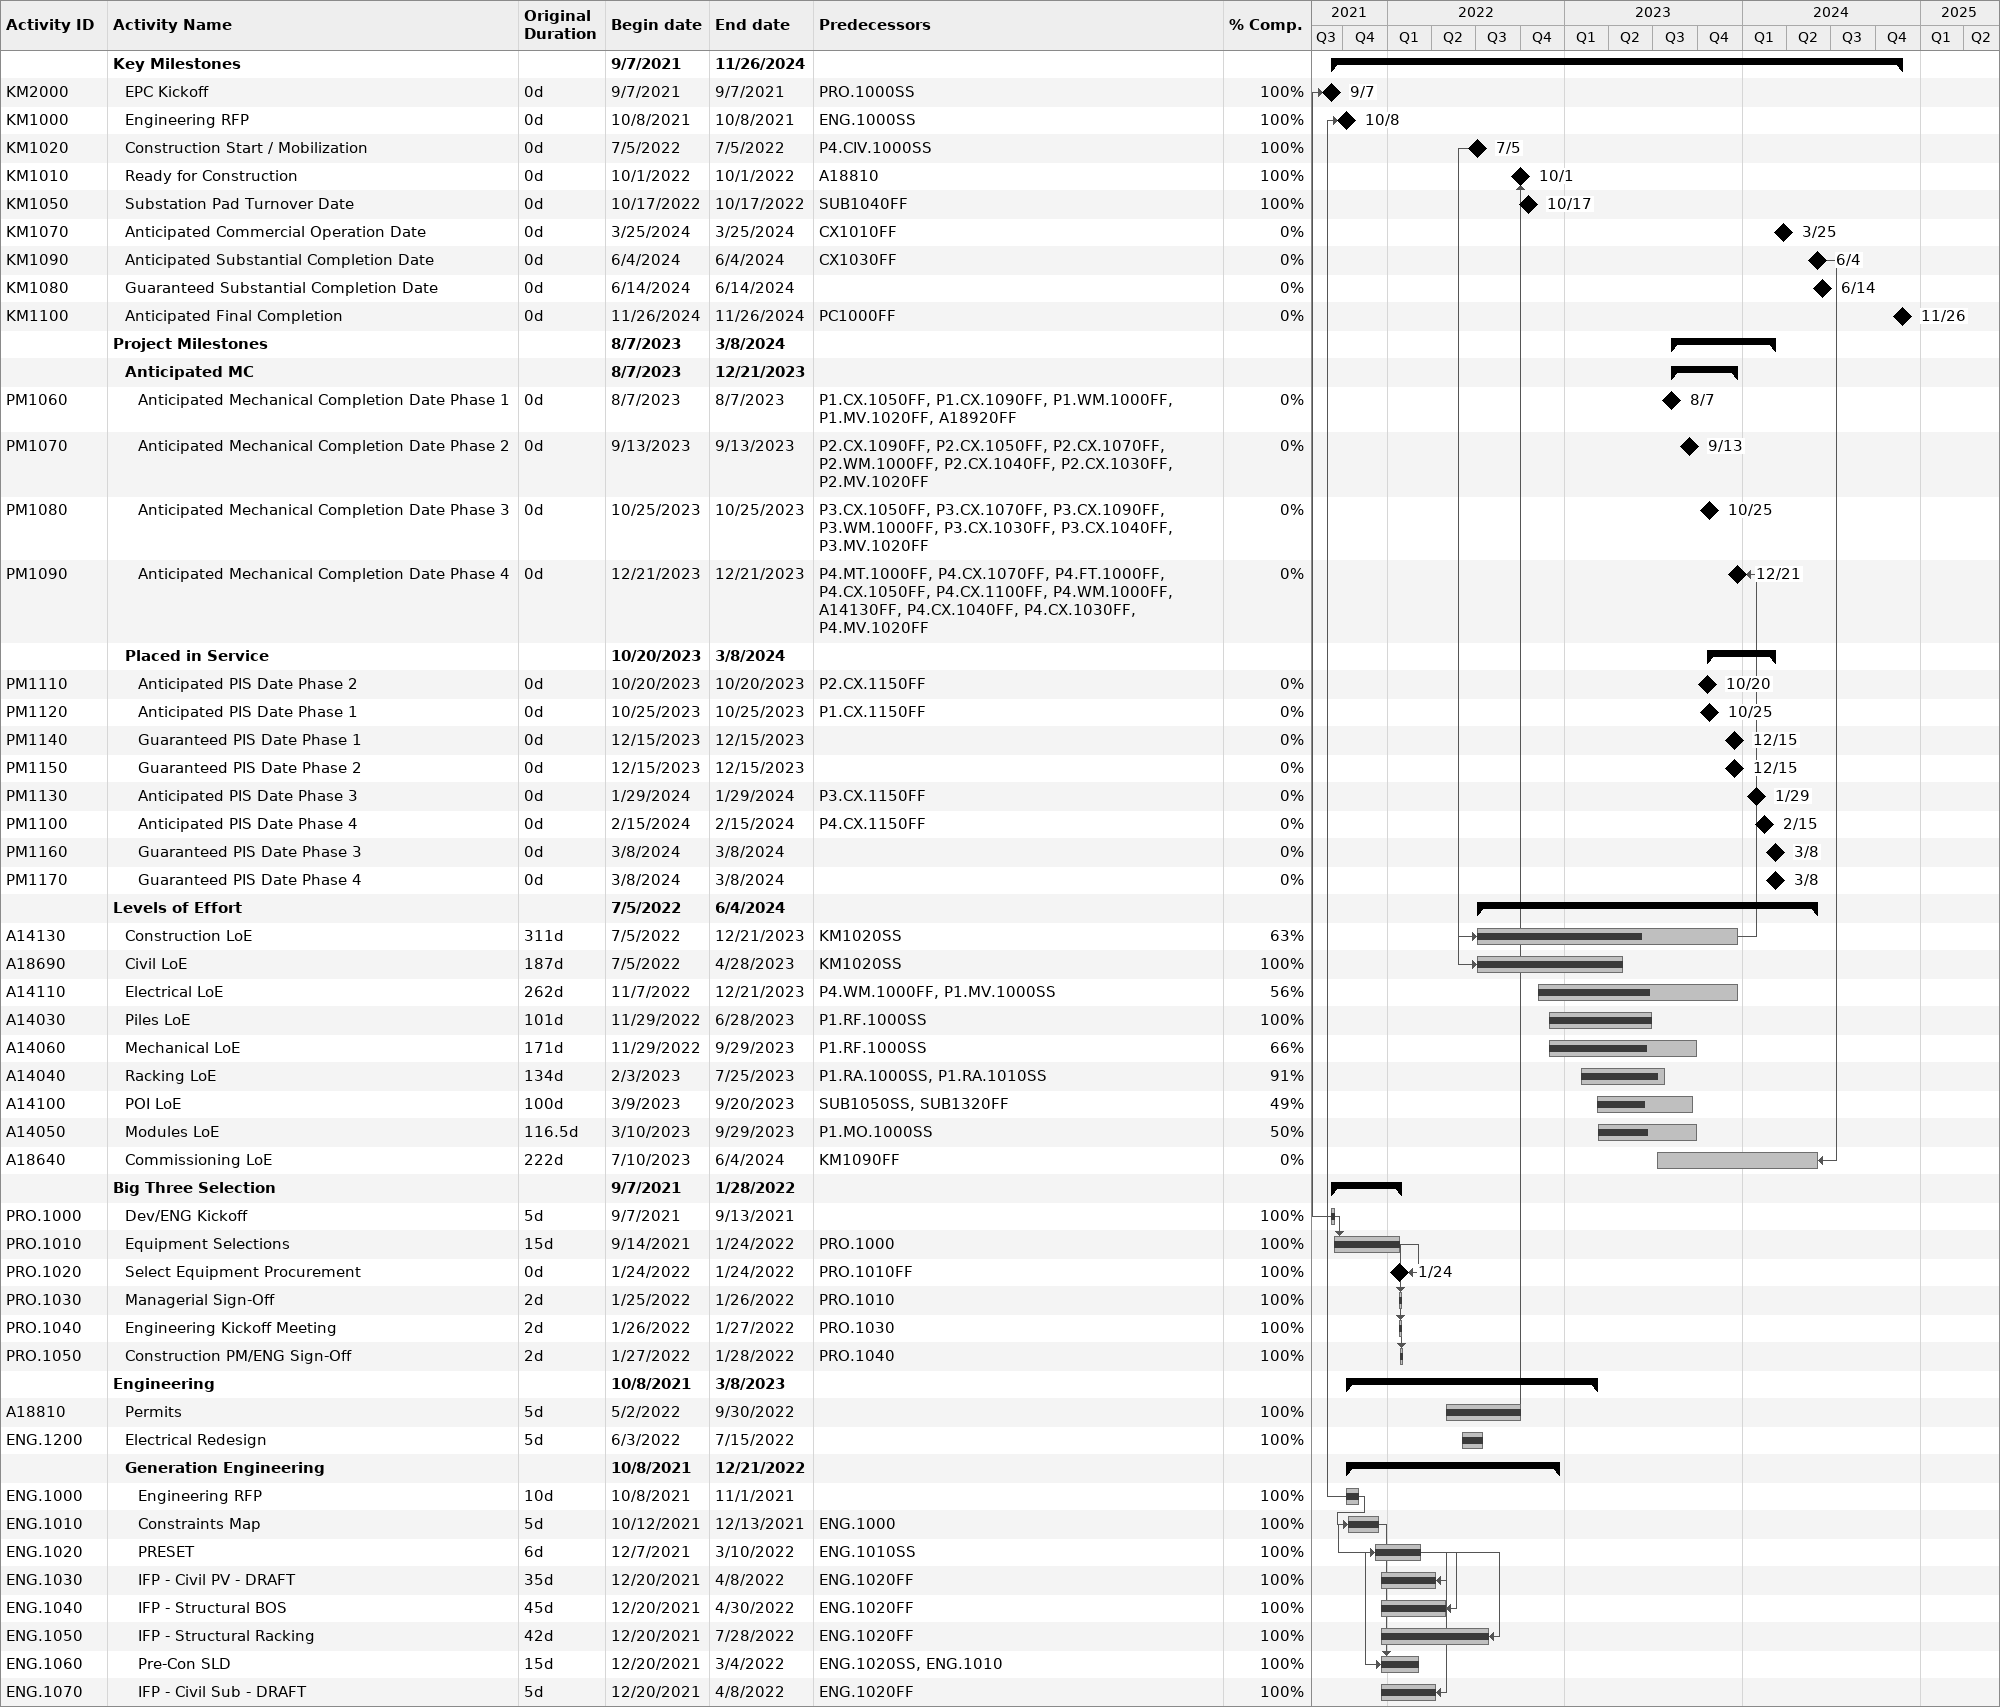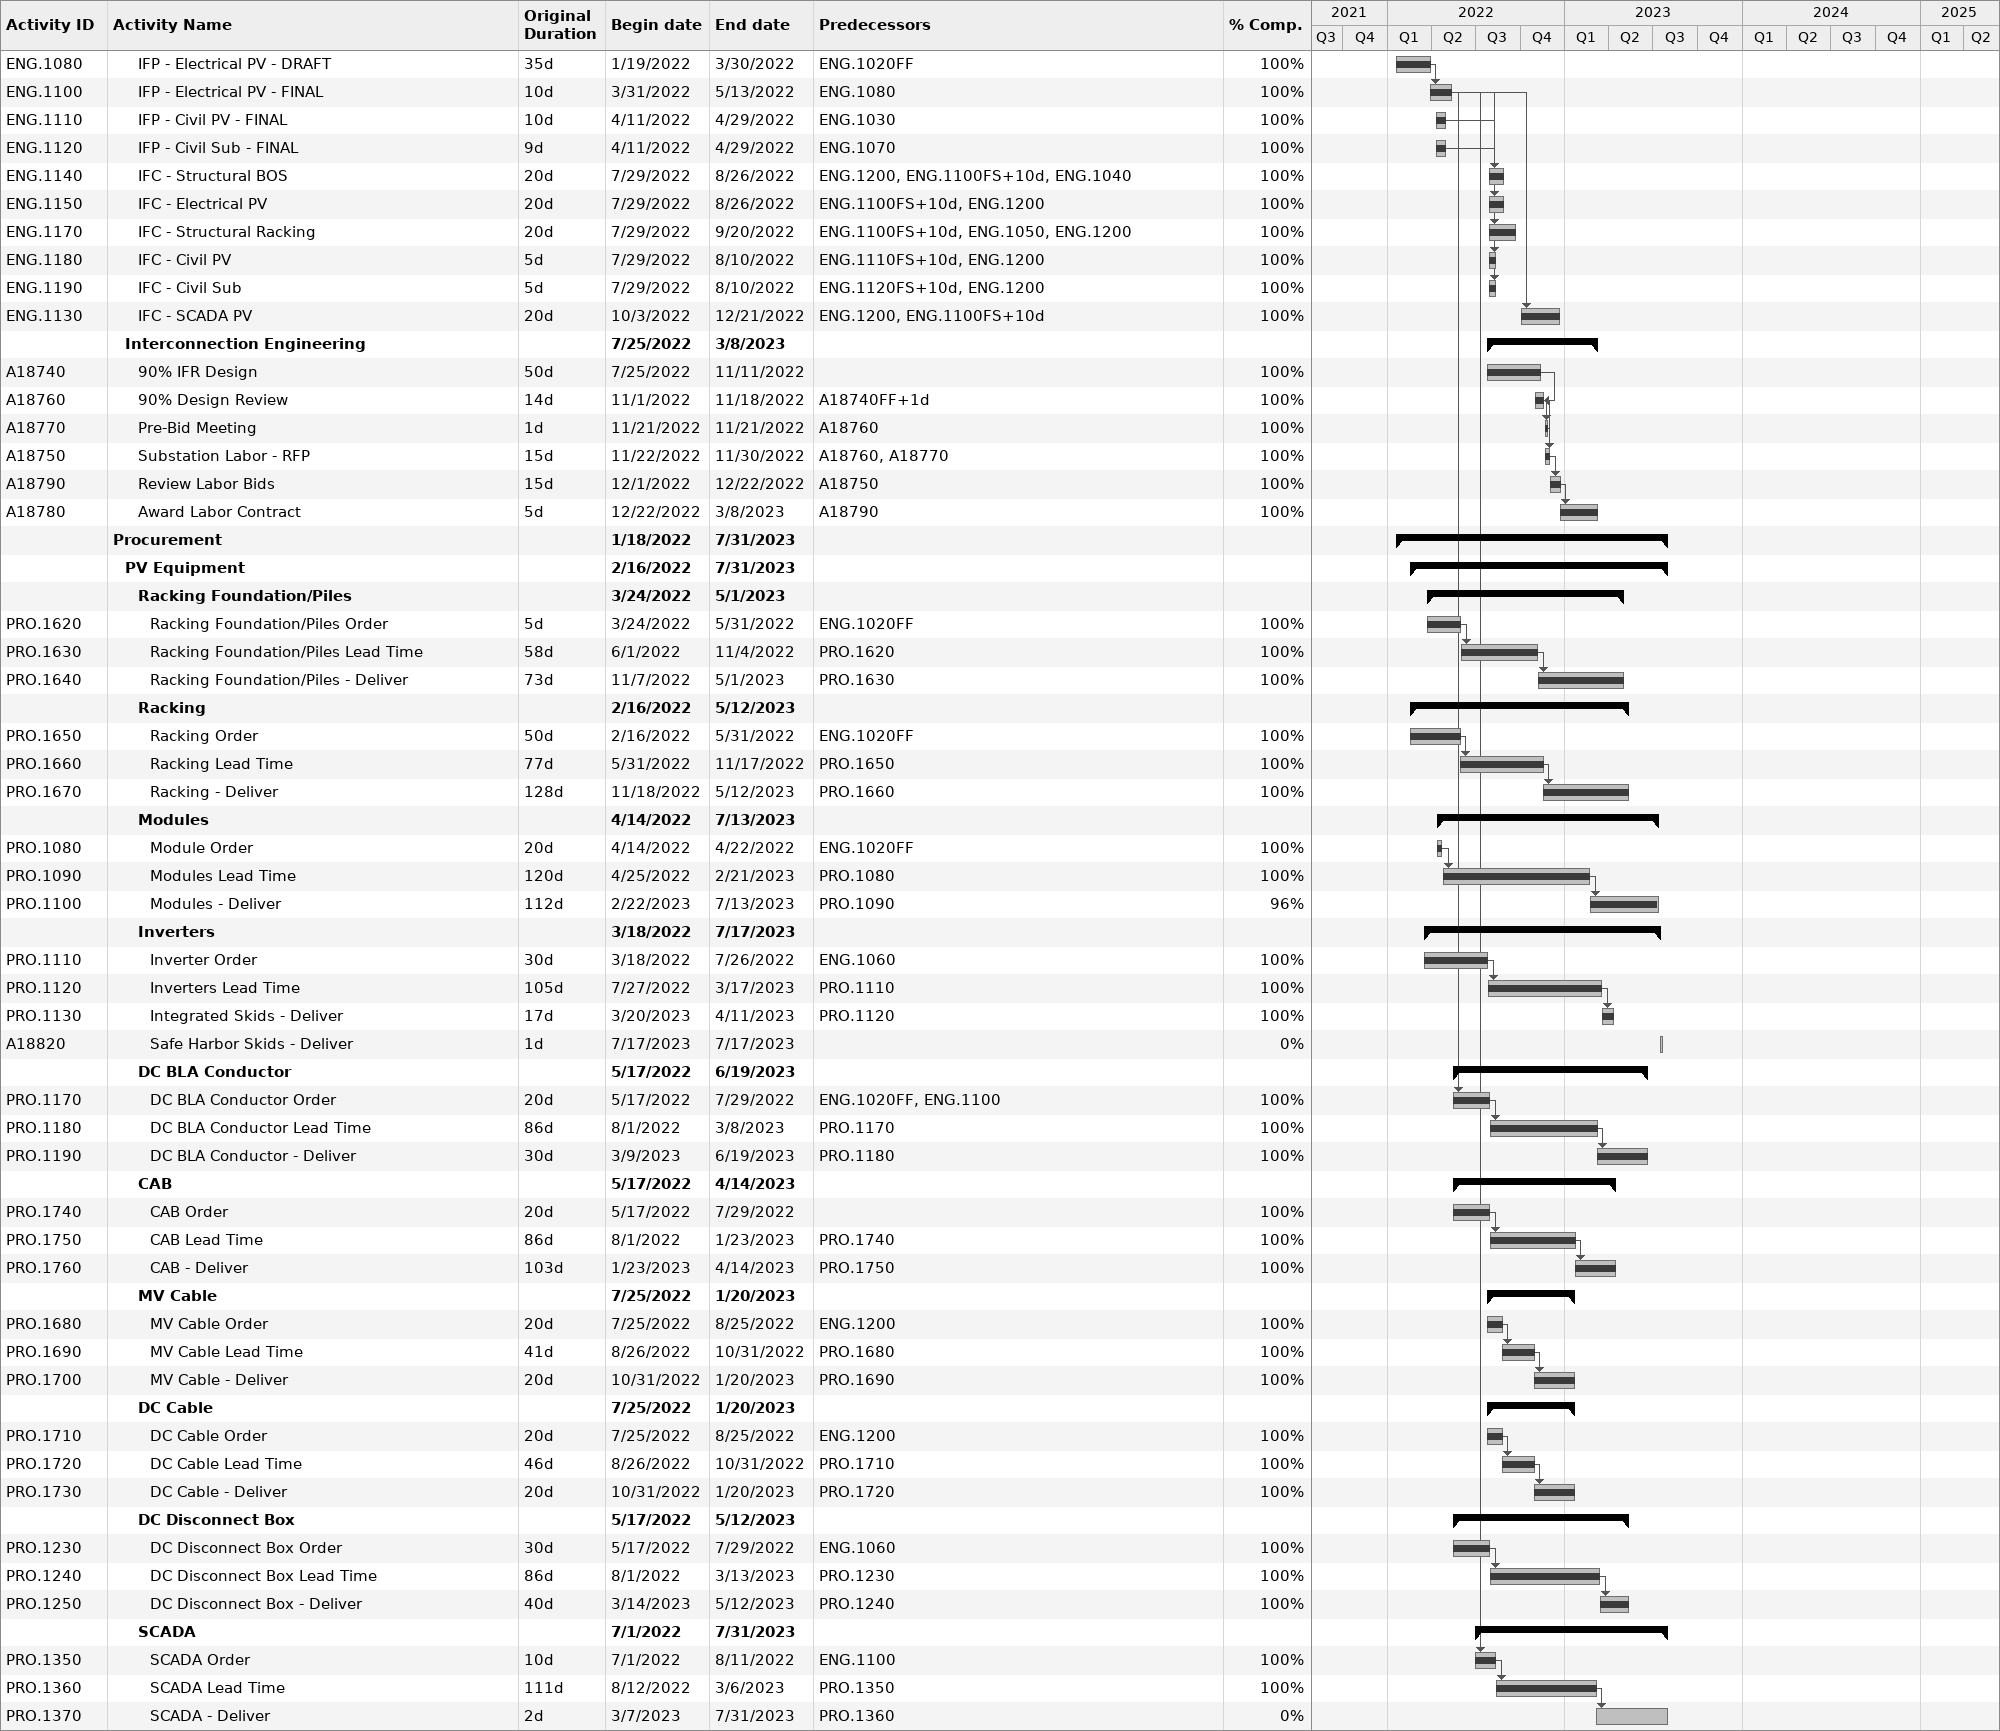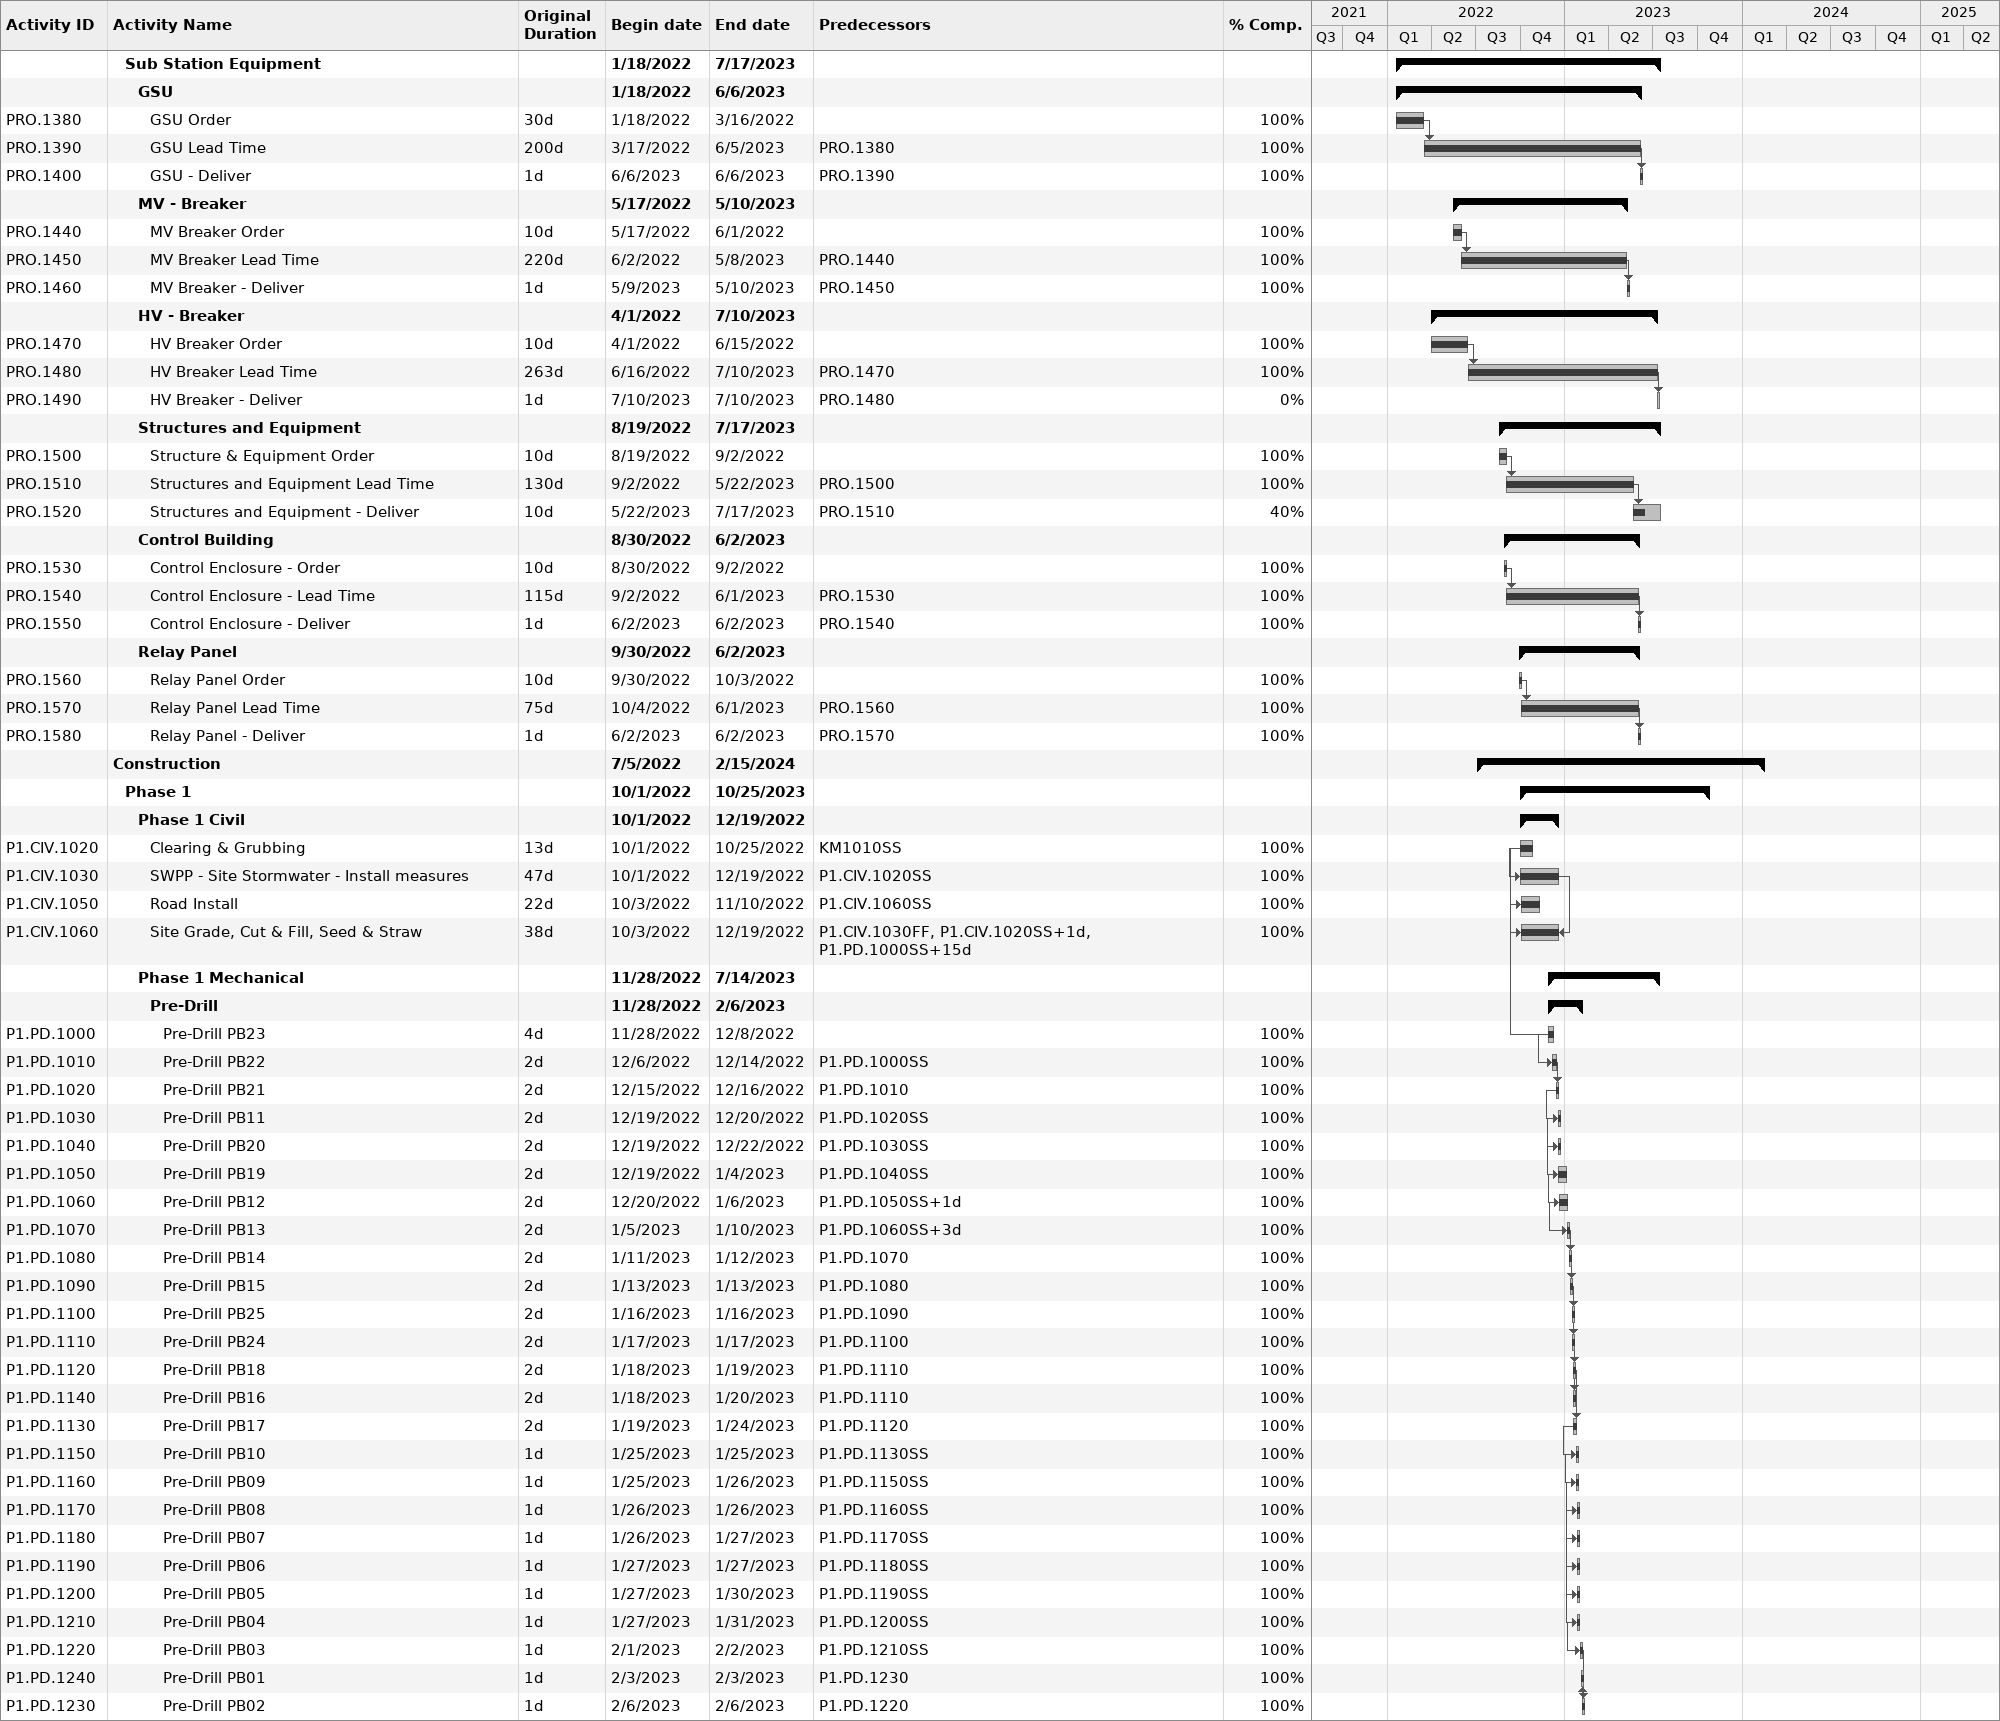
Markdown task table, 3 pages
| ID | Level | Task | Original duration | Start | Finish | Predecessors | % complete |
|---|---|---|---|---|---|---|---|
|  | 1 | **Key Milestones** |  | 2021-09-07 | 2024-11-26 |  |  |
| KM2000 | 2 | EPC Kickoff | 0d | 2021-09-07 | 2021-09-07 | PRO.1000SS | 100 |
| KM1000 | 2 | Engineering RFP | 0d | 2021-10-08 | 2021-10-08 | ENG.1000SS | 100 |
| KM1020 | 2 | Construction Start / Mobilization | 0d | 2022-07-05 | 2022-07-05 | P4.CIV.1000SS | 100 |
| KM1010 | 2 | Ready for Construction | 0d | 2022-10-01 | 2022-10-01 | A18810 | 100 |
| KM1050 | 2 | Substation Pad Turnover Date | 0d | 2022-10-17 | 2022-10-17 | SUB1040FF | 100 |
| KM1070 | 2 | Anticipated Commercial Operation Date | 0d | 2024-03-25 | 2024-03-25 | CX1010FF | 0 |
| KM1090 | 2 | Anticipated Substantial Completion Date | 0d | 2024-06-04 | 2024-06-04 | CX1030FF | 0 |
| KM1080 | 2 | Guaranteed Substantial Completion Date | 0d | 2024-06-14 | 2024-06-14 |  | 0 |
| KM1100 | 2 | Anticipated Final Completion | 0d | 2024-11-26 | 2024-11-26 | PC1000FF | 0 |
|  | 1 | **Project Milestones** |  | 2023-08-07 | 2024-03-08 |  |  |
|  | 2 | **Anticipated MC** |  | 2023-08-07 | 2023-12-21 |  |  |
| PM1060 | 3 | Anticipated Mechanical Completion Date Phase 1 | 0d | 2023-08-07 | 2023-08-07 | P1.CX.1050FF, P1.CX.1090FF, P1.WM.1000FF, P1.MV.1020FF, A18920FF | 0 |
| PM1070 | 3 | Anticipated Mechanical Completion Date Phase 2 | 0d | 2023-09-13 | 2023-09-13 | P2.CX.1090FF, P2.CX.1050FF, P2.CX.1070FF, P2.WM.1000FF, P2.CX.1040FF, P2.CX.1030FF, P2.MV.1020FF | 0 |
| PM1080 | 3 | Anticipated Mechanical Completion Date Phase 3 | 0d | 2023-10-25 | 2023-10-25 | P3.CX.1050FF, P3.CX.1070FF, P3.CX.1090FF, P3.WM.1000FF, P3.CX.1030FF, P3.CX.1040FF, P3.MV.1020FF | 0 |
| PM1090 | 3 | Anticipated Mechanical Completion Date Phase 4 | 0d | 2023-12-21 | 2023-12-21 | P4.MT.1000FF, P4.CX.1070FF, P4.FT.1000FF, P4.CX.1050FF, P4.CX.1100FF, P4.WM.1000FF, A14130FF, P4.CX.1040FF, P4.CX.1030FF, P4.MV.1020FF | 0 |
|  | 2 | **Placed in Service** |  | 2023-10-20 | 2024-03-08 |  |  |
| PM1110 | 3 | Anticipated PIS Date Phase 2 | 0d | 2023-10-20 | 2023-10-20 | P2.CX.1150FF | 0 |
| PM1120 | 3 | Anticipated PIS Date Phase 1 | 0d | 2023-10-25 | 2023-10-25 | P1.CX.1150FF | 0 |
| PM1140 | 3 | Guaranteed PIS Date Phase 1 | 0d | 2023-12-15 | 2023-12-15 |  | 0 |
| PM1150 | 3 | Guaranteed PIS Date Phase 2 | 0d | 2023-12-15 | 2023-12-15 |  | 0 |
| PM1130 | 3 | Anticipated PIS Date Phase 3 | 0d | 2024-01-29 | 2024-01-29 | P3.CX.1150FF | 0 |
| PM1100 | 3 | Anticipated PIS Date Phase 4 | 0d | 2024-02-15 | 2024-02-15 | P4.CX.1150FF | 0 |
| PM1160 | 3 | Guaranteed PIS Date Phase 3 | 0d | 2024-03-08 | 2024-03-08 |  | 0 |
| PM1170 | 3 | Guaranteed PIS Date Phase 4 | 0d | 2024-03-08 | 2024-03-08 |  | 0 |
|  | 1 | **Levels of Effort** |  | 2022-07-05 | 2024-06-04 |  |  |
| A14130 | 2 | Construction LoE | 311d | 2022-07-05 | 2023-12-21 | KM1020SS | 63 |
| A18690 | 2 | Civil LoE | 187d | 2022-07-05 | 2023-04-28 | KM1020SS | 100 |
| A14110 | 2 | Electrical LoE | 262d | 2022-11-07 | 2023-12-21 | P4.WM.1000FF, P1.MV.1000SS | 56 |
| A14030 | 2 | Piles LoE | 101d | 2022-11-29 | 2023-06-28 | P1.RF.1000SS | 100 |
| A14060 | 2 | Mechanical LoE | 171d | 2022-11-29 | 2023-09-29 | P1.RF.1000SS | 66 |
| A14040 | 2 | Racking LoE | 134d | 2023-02-03 | 2023-07-25 | P1.RA.1000SS, P1.RA.1010SS | 91 |
| A14100 | 2 | POI LoE | 100d | 2023-03-09 | 2023-09-20 | SUB1050SS, SUB1320FF | 49 |
| A14050 | 2 | Modules LoE | 116.5d | 2023-03-10 | 2023-09-29 | P1.MO.1000SS | 50 |
| A18640 | 2 | Commissioning LoE | 222d | 2023-07-10 | 2024-06-04 | KM1090FF | 0 |
|  | 1 | **Big Three Selection** |  | 2021-09-07 | 2022-01-28 |  |  |
| PRO.1000 | 2 | Dev/ENG Kickoff | 5d | 2021-09-07 | 2021-09-13 |  | 100 |
| PRO.1010 | 2 | Equipment Selections | 15d | 2021-09-14 | 2022-01-24 | PRO.1000 | 100 |
| PRO.1020 | 2 | Select Equipment Procurement | 0d | 2022-01-24 | 2022-01-24 | PRO.1010FF | 100 |
| PRO.1030 | 2 | Managerial Sign-Off | 2d | 2022-01-25 | 2022-01-26 | PRO.1010 | 100 |
| PRO.1040 | 2 | Engineering Kickoff Meeting | 2d | 2022-01-26 | 2022-01-27 | PRO.1030 | 100 |
| PRO.1050 | 2 | Construction PM/ENG Sign-Off | 2d | 2022-01-27 | 2022-01-28 | PRO.1040 | 100 |
|  | 1 | **Engineering** |  | 2021-10-08 | 2023-03-08 |  |  |
| A18810 | 2 | Permits | 5d | 2022-05-02 | 2022-09-30 |  | 100 |
| ENG.1200 | 2 | Electrical Redesign | 5d | 2022-06-03 | 2022-07-15 |  | 100 |
|  | 2 | **Generation Engineering** |  | 2021-10-08 | 2022-12-21 |  |  |
| ENG.1000 | 3 | Engineering RFP | 10d | 2021-10-08 | 2021-11-01 |  | 100 |
| ENG.1010 | 3 | Constraints Map | 5d | 2021-10-12 | 2021-12-13 | ENG.1000 | 100 |
| ENG.1020 | 3 | PRESET | 6d | 2021-12-07 | 2022-03-10 | ENG.1010SS | 100 |
| ENG.1030 | 3 | IFP - Civil PV - DRAFT | 35d | 2021-12-20 | 2022-04-08 | ENG.1020FF | 100 |
| ENG.1040 | 3 | IFP - Structural BOS | 45d | 2021-12-20 | 2022-04-30 | ENG.1020FF | 100 |
| ENG.1050 | 3 | IFP - Structural Racking | 42d | 2021-12-20 | 2022-07-28 | ENG.1020FF | 100 |
| ENG.1060 | 3 | Pre-Con SLD | 15d | 2021-12-20 | 2022-03-04 | ENG.1020SS, ENG.1010 | 100 |
| ENG.1070 | 3 | IFP - Civil Sub - DRAFT | 5d | 2021-12-20 | 2022-04-08 | ENG.1020FF | 100 |
| ENG.1080 | 3 | IFP - Electrical PV - DRAFT | 35d | 2022-01-19 | 2022-03-30 | ENG.1020FF | 100 |
| ENG.1100 | 3 | IFP - Electrical PV - FINAL | 10d | 2022-03-31 | 2022-05-13 | ENG.1080 | 100 |
| ENG.1110 | 3 | IFP - Civil PV - FINAL | 10d | 2022-04-11 | 2022-04-29 | ENG.1030 | 100 |
| ENG.1120 | 3 | IFP - Civil Sub - FINAL | 9d | 2022-04-11 | 2022-04-29 | ENG.1070 | 100 |
| ENG.1140 | 3 | IFC - Structural BOS | 20d | 2022-07-29 | 2022-08-26 | ENG.1200, ENG.1100FS+10d, ENG.1040 | 100 |
| ENG.1150 | 3 | IFC - Electrical PV | 20d | 2022-07-29 | 2022-08-26 | ENG.1100FS+10d, ENG.1200 | 100 |
| ENG.1170 | 3 | IFC - Structural Racking | 20d | 2022-07-29 | 2022-09-20 | ENG.1100FS+10d, ENG.1050, ENG.1200 | 100 |
| ENG.1180 | 3 | IFC - Civil PV | 5d | 2022-07-29 | 2022-08-10 | ENG.1110FS+10d, ENG.1200 | 100 |
| ENG.1190 | 3 | IFC - Civil Sub | 5d | 2022-07-29 | 2022-08-10 | ENG.1120FS+10d, ENG.1200 | 100 |
| ENG.1130 | 3 | IFC - SCADA PV | 20d | 2022-10-03 | 2022-12-21 | ENG.1200, ENG.1100FS+10d | 100 |
|  | 2 | **Interconnection Engineering** |  | 2022-07-25 | 2023-03-08 |  |  |
| A18740 | 3 | 90% IFR Design | 50d | 2022-07-25 | 2022-11-11 |  | 100 |
| A18760 | 3 | 90% Design Review | 14d | 2022-11-01 | 2022-11-18 | A18740FF+1d | 100 |
| A18770 | 3 | Pre-Bid Meeting | 1d | 2022-11-21 | 2022-11-21 | A18760 | 100 |
| A18750 | 3 | Substation Labor - RFP | 15d | 2022-11-22 | 2022-11-30 | A18760, A18770 | 100 |
| A18790 | 3 | Review Labor Bids | 15d | 2022-12-01 | 2022-12-22 | A18750 | 100 |
| A18780 | 3 | Award Labor Contract | 5d | 2022-12-22 | 2023-03-08 | A18790 | 100 |
|  | 1 | **Procurement** |  | 2022-01-18 | 2023-07-31 |  |  |
|  | 2 | **PV Equipment** |  | 2022-02-16 | 2023-07-31 |  |  |
|  | 3 | **Racking Foundation/Piles** |  | 2022-03-24 | 2023-05-01 |  |  |
| PRO.1620 | 4 | Racking Foundation/Piles Order | 5d | 2022-03-24 | 2022-05-31 | ENG.1020FF | 100 |
| PRO.1630 | 4 | Racking Foundation/Piles Lead Time | 58d | 2022-06-01 | 2022-11-04 | PRO.1620 | 100 |
| PRO.1640 | 4 | Racking Foundation/Piles - Deliver | 73d | 2022-11-07 | 2023-05-01 | PRO.1630 | 100 |
|  | 3 | **Racking** |  | 2022-02-16 | 2023-05-12 |  |  |
| PRO.1650 | 4 | Racking Order | 50d | 2022-02-16 | 2022-05-31 | ENG.1020FF | 100 |
| PRO.1660 | 4 | Racking Lead Time | 77d | 2022-05-31 | 2022-11-17 | PRO.1650 | 100 |
| PRO.1670 | 4 | Racking - Deliver | 128d | 2022-11-18 | 2023-05-12 | PRO.1660 | 100 |
|  | 3 | **Modules** |  | 2022-04-14 | 2023-07-13 |  |  |
| PRO.1080 | 4 | Module Order | 20d | 2022-04-14 | 2022-04-22 | ENG.1020FF | 100 |
| PRO.1090 | 4 | Modules Lead Time | 120d | 2022-04-25 | 2023-02-21 | PRO.1080 | 100 |
| PRO.1100 | 4 | Modules - Deliver | 112d | 2023-02-22 | 2023-07-13 | PRO.1090 | 96 |
|  | 3 | **Inverters** |  | 2022-03-18 | 2023-07-17 |  |  |
| PRO.1110 | 4 | Inverter Order | 30d | 2022-03-18 | 2022-07-26 | ENG.1060 | 100 |
| PRO.1120 | 4 | Inverters Lead Time | 105d | 2022-07-27 | 2023-03-17 | PRO.1110 | 100 |
| PRO.1130 | 4 | Integrated Skids - Deliver | 17d | 2023-03-20 | 2023-04-11 | PRO.1120 | 100 |
| A18820 | 4 | Safe Harbor Skids - Deliver | 1d | 2023-07-17 | 2023-07-17 |  | 0 |
|  | 3 | **DC BLA Conductor** |  | 2022-05-17 | 2023-06-19 |  |  |
| PRO.1170 | 4 | DC BLA Conductor Order | 20d | 2022-05-17 | 2022-07-29 | ENG.1020FF, ENG.1100 | 100 |
| PRO.1180 | 4 | DC BLA Conductor Lead Time | 86d | 2022-08-01 | 2023-03-08 | PRO.1170 | 100 |
| PRO.1190 | 4 | DC BLA Conductor - Deliver | 30d | 2023-03-09 | 2023-06-19 | PRO.1180 | 100 |
|  | 3 | **CAB** |  | 2022-05-17 | 2023-04-14 |  |  |
| PRO.1740 | 4 | CAB Order | 20d | 2022-05-17 | 2022-07-29 |  | 100 |
| PRO.1750 | 4 | CAB Lead Time | 86d | 2022-08-01 | 2023-01-23 | PRO.1740 | 100 |
| PRO.1760 | 4 | CAB - Deliver | 103d | 2023-01-23 | 2023-04-14 | PRO.1750 | 100 |
|  | 3 | **MV Cable** |  | 2022-07-25 | 2023-01-20 |  |  |
| PRO.1680 | 4 | MV Cable Order | 20d | 2022-07-25 | 2022-08-25 | ENG.1200 | 100 |
| PRO.1690 | 4 | MV Cable Lead Time | 41d | 2022-08-26 | 2022-10-31 | PRO.1680 | 100 |
| PRO.1700 | 4 | MV Cable - Deliver | 20d | 2022-10-31 | 2023-01-20 | PRO.1690 | 100 |
|  | 3 | **DC Cable** |  | 2022-07-25 | 2023-01-20 |  |  |
| PRO.1710 | 4 | DC Cable Order | 20d | 2022-07-25 | 2022-08-25 | ENG.1200 | 100 |
| PRO.1720 | 4 | DC Cable Lead Time | 46d | 2022-08-26 | 2022-10-31 | PRO.1710 | 100 |
| PRO.1730 | 4 | DC Cable - Deliver | 20d | 2022-10-31 | 2023-01-20 | PRO.1720 | 100 |
|  | 3 | **DC Disconnect Box** |  | 2022-05-17 | 2023-05-12 |  |  |
| PRO.1230 | 4 | DC Disconnect Box Order | 30d | 2022-05-17 | 2022-07-29 | ENG.1060 | 100 |
| PRO.1240 | 4 | DC Disconnect Box Lead Time | 86d | 2022-08-01 | 2023-03-13 | PRO.1230 | 100 |
| PRO.1250 | 4 | DC Disconnect Box - Deliver | 40d | 2023-03-14 | 2023-05-12 | PRO.1240 | 100 |
|  | 3 | **SCADA** |  | 2022-07-01 | 2023-07-31 |  |  |
| PRO.1350 | 4 | SCADA Order | 10d | 2022-07-01 | 2022-08-11 | ENG.1100 | 100 |
| PRO.1360 | 4 | SCADA Lead Time | 111d | 2022-08-12 | 2023-03-06 | PRO.1350 | 100 |
| PRO.1370 | 4 | SCADA - Deliver | 2d | 2023-03-07 | 2023-07-31 | PRO.1360 | 0 |
|  | 2 | **Sub Station Equipment** |  | 2022-01-18 | 2023-07-17 |  |  |
|  | 3 | **GSU** |  | 2022-01-18 | 2023-06-06 |  |  |
| PRO.1380 | 4 | GSU Order | 30d | 2022-01-18 | 2022-03-16 |  | 100 |
| PRO.1390 | 4 | GSU Lead Time | 200d | 2022-03-17 | 2023-06-05 | PRO.1380 | 100 |
| PRO.1400 | 4 | GSU - Deliver | 1d | 2023-06-06 | 2023-06-06 | PRO.1390 | 100 |
|  | 3 | **MV - Breaker** |  | 2022-05-17 | 2023-05-10 |  |  |
| PRO.1440 | 4 | MV Breaker Order | 10d | 2022-05-17 | 2022-06-01 |  | 100 |
| PRO.1450 | 4 | MV Breaker Lead Time | 220d | 2022-06-02 | 2023-05-08 | PRO.1440 | 100 |
| PRO.1460 | 4 | MV Breaker - Deliver | 1d | 2023-05-09 | 2023-05-10 | PRO.1450 | 100 |
|  | 3 | **HV - Breaker** |  | 2022-04-01 | 2023-07-10 |  |  |
| PRO.1470 | 4 | HV Breaker Order | 10d | 2022-04-01 | 2022-06-15 |  | 100 |
| PRO.1480 | 4 | HV Breaker Lead Time | 263d | 2022-06-16 | 2023-07-10 | PRO.1470 | 100 |
| PRO.1490 | 4 | HV Breaker - Deliver | 1d | 2023-07-10 | 2023-07-10 | PRO.1480 | 0 |
|  | 3 | **Structures and Equipment** |  | 2022-08-19 | 2023-07-17 |  |  |
| PRO.1500 | 4 | Structure & Equipment Order | 10d | 2022-08-19 | 2022-09-02 |  | 100 |
| PRO.1510 | 4 | Structures and Equipment Lead Time | 130d | 2022-09-02 | 2023-05-22 | PRO.1500 | 100 |
| PRO.1520 | 4 | Structures and Equipment - Deliver | 10d | 2023-05-22 | 2023-07-17 | PRO.1510 | 40 |
|  | 3 | **Control Building** |  | 2022-08-30 | 2023-06-02 |  |  |
| PRO.1530 | 4 | Control Enclosure - Order | 10d | 2022-08-30 | 2022-09-02 |  | 100 |
| PRO.1540 | 4 | Control Enclosure - Lead Time | 115d | 2022-09-02 | 2023-06-01 | PRO.1530 | 100 |
| PRO.1550 | 4 | Control Enclosure - Deliver | 1d | 2023-06-02 | 2023-06-02 | PRO.1540 | 100 |
|  | 3 | **Relay Panel** |  | 2022-09-30 | 2023-06-02 |  |  |
| PRO.1560 | 4 | Relay Panel Order | 10d | 2022-09-30 | 2022-10-03 |  | 100 |
| PRO.1570 | 4 | Relay Panel Lead Time | 75d | 2022-10-04 | 2023-06-01 | PRO.1560 | 100 |
| PRO.1580 | 4 | Relay Panel - Deliver | 1d | 2023-06-02 | 2023-06-02 | PRO.1570 | 100 |
|  | 1 | **Construction** |  | 2022-07-05 | 2024-02-15 |  |  |
|  | 2 | **Phase 1** |  | 2022-10-01 | 2023-10-25 |  |  |
|  | 3 | **Phase 1 Civil** |  | 2022-10-01 | 2022-12-19 |  |  |
| P1.CIV.1020 | 4 | Clearing & Grubbing | 13d | 2022-10-01 | 2022-10-25 | KM1010SS | 100 |
| P1.CIV.1030 | 4 | SWPP - Site Stormwater - Install measures | 47d | 2022-10-01 | 2022-12-19 | P1.CIV.1020SS | 100 |
| P1.CIV.1050 | 4 | Road Install | 22d | 2022-10-03 | 2022-11-10 | P1.CIV.1060SS | 100 |
| P1.CIV.1060 | 4 | Site Grade, Cut & Fill, Seed & Straw | 38d | 2022-10-03 | 2022-12-19 | P1.CIV.1030FF, P1.CIV.1020SS+1d, P1.PD.1000SS+15d | 100 |
|  | 3 | **Phase 1 Mechanical** |  | 2022-11-28 | 2023-07-14 |  |  |
|  | 4 | **Pre-Drill** |  | 2022-11-28 | 2023-02-06 |  |  |
| P1.PD.1000 | 5 | Pre-Drill PB23 | 4d | 2022-11-28 | 2022-12-08 |  | 100 |
| P1.PD.1010 | 5 | Pre-Drill PB22 | 2d | 2022-12-06 | 2022-12-14 | P1.PD.1000SS | 100 |
| P1.PD.1020 | 5 | Pre-Drill PB21 | 2d | 2022-12-15 | 2022-12-16 | P1.PD.1010 | 100 |
| P1.PD.1030 | 5 | Pre-Drill PB11 | 2d | 2022-12-19 | 2022-12-20 | P1.PD.1020SS | 100 |
| P1.PD.1040 | 5 | Pre-Drill PB20 | 2d | 2022-12-19 | 2022-12-22 | P1.PD.1030SS | 100 |
| P1.PD.1050 | 5 | Pre-Drill PB19 | 2d | 2022-12-19 | 2023-01-04 | P1.PD.1040SS | 100 |
| P1.PD.1060 | 5 | Pre-Drill PB12 | 2d | 2022-12-20 | 2023-01-06 | P1.PD.1050SS+1d | 100 |
| P1.PD.1070 | 5 | Pre-Drill PB13 | 2d | 2023-01-05 | 2023-01-10 | P1.PD.1060SS+3d | 100 |
| P1.PD.1080 | 5 | Pre-Drill PB14 | 2d | 2023-01-11 | 2023-01-12 | P1.PD.1070 | 100 |
| P1.PD.1090 | 5 | Pre-Drill PB15 | 2d | 2023-01-13 | 2023-01-13 | P1.PD.1080 | 100 |
| P1.PD.1100 | 5 | Pre-Drill PB25 | 2d | 2023-01-16 | 2023-01-16 | P1.PD.1090 | 100 |
| P1.PD.1110 | 5 | Pre-Drill PB24 | 2d | 2023-01-17 | 2023-01-17 | P1.PD.1100 | 100 |
| P1.PD.1120 | 5 | Pre-Drill PB18 | 2d | 2023-01-18 | 2023-01-19 | P1.PD.1110 | 100 |
| P1.PD.1140 | 5 | Pre-Drill PB16 | 2d | 2023-01-18 | 2023-01-20 | P1.PD.1110 | 100 |
| P1.PD.1130 | 5 | Pre-Drill PB17 | 2d | 2023-01-19 | 2023-01-24 | P1.PD.1120 | 100 |
| P1.PD.1150 | 5 | Pre-Drill PB10 | 1d | 2023-01-25 | 2023-01-25 | P1.PD.1130SS | 100 |
| P1.PD.1160 | 5 | Pre-Drill PB09 | 1d | 2023-01-25 | 2023-01-26 | P1.PD.1150SS | 100 |
| P1.PD.1170 | 5 | Pre-Drill PB08 | 1d | 2023-01-26 | 2023-01-26 | P1.PD.1160SS | 100 |
| P1.PD.1180 | 5 | Pre-Drill PB07 | 1d | 2023-01-26 | 2023-01-27 | P1.PD.1170SS | 100 |
| P1.PD.1190 | 5 | Pre-Drill PB06 | 1d | 2023-01-27 | 2023-01-27 | P1.PD.1180SS | 100 |
| P1.PD.1200 | 5 | Pre-Drill PB05 | 1d | 2023-01-27 | 2023-01-30 | P1.PD.1190SS | 100 |
| P1.PD.1210 | 5 | Pre-Drill PB04 | 1d | 2023-01-27 | 2023-01-31 | P1.PD.1200SS | 100 |
| P1.PD.1220 | 5 | Pre-Drill PB03 | 1d | 2023-02-01 | 2023-02-02 | P1.PD.1210SS | 100 |
| P1.PD.1240 | 5 | Pre-Drill PB01 | 1d | 2023-02-03 | 2023-02-03 | P1.PD.1230 | 100 |
| P1.PD.1230 | 5 | Pre-Drill PB02 | 1d | 2023-02-06 | 2023-02-06 | P1.PD.1220 | 100 |
